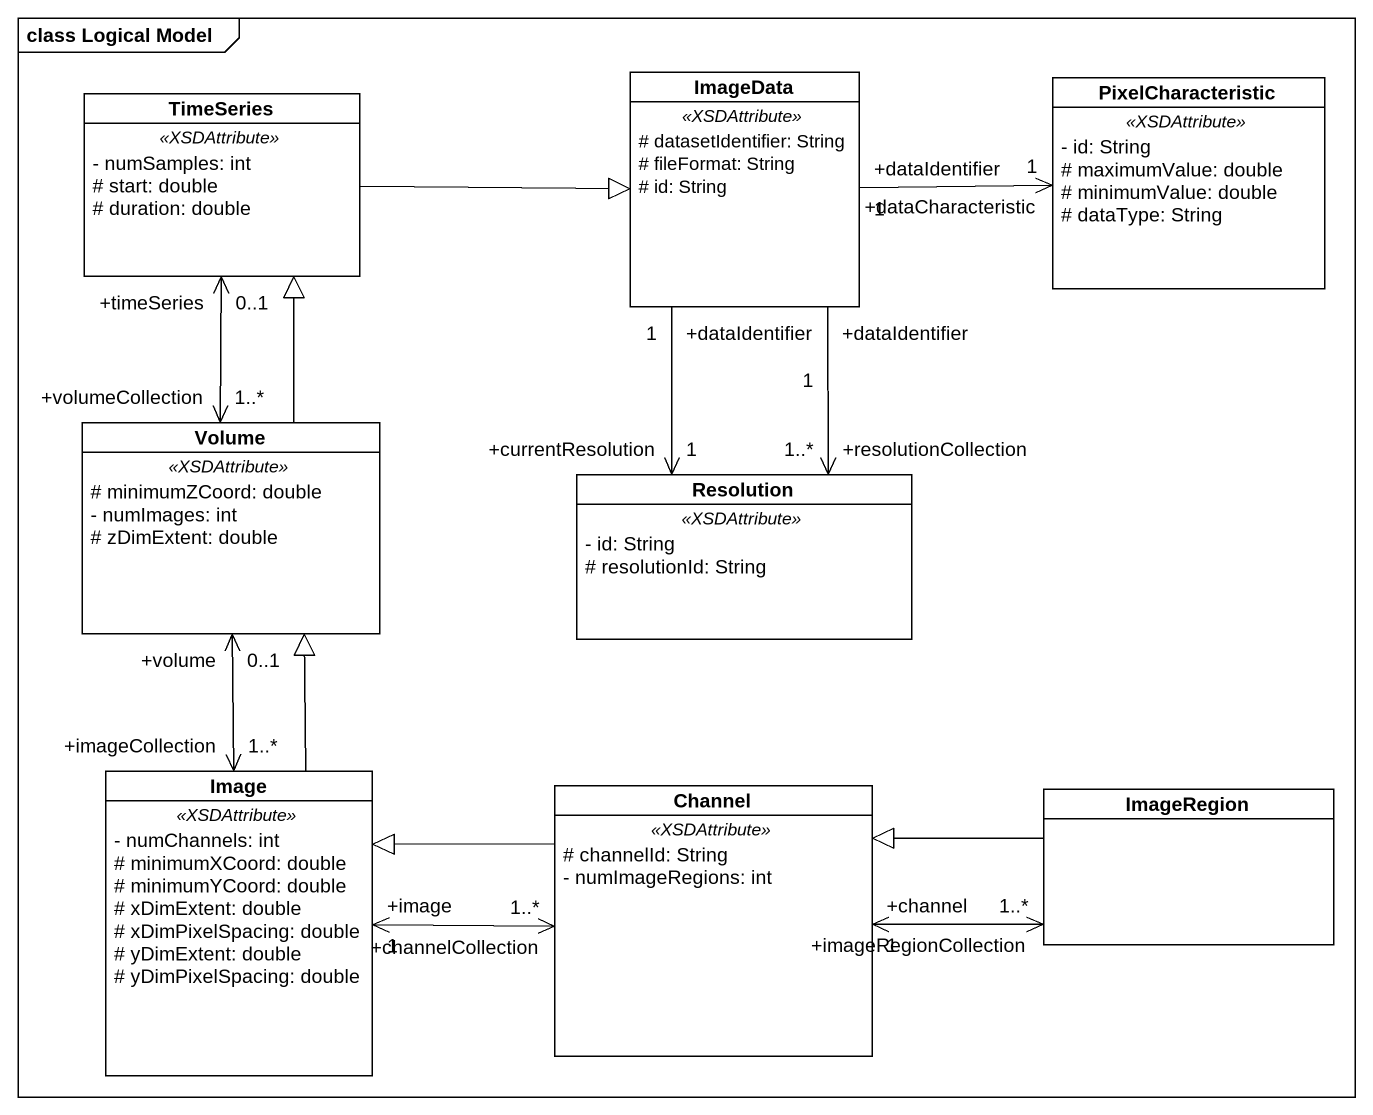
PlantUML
@startuml
mainframe class Logical Model
hide circle
hide empty members
skinparam classAttributeIconSize 0
class ImageData {
  .. <<XSDAttribute>> ..
  # datasetIdentifier: String
  # fileFormat: String
  # id: String
}
class PixelCharacteristic {
  .. <<XSDAttribute>> ..
  - id: String
  # maximumValue: double
  # minimumValue: double
  # dataType: String
}
class TimeSeries {
  .. <<XSDAttribute>> ..
  - numSamples: int
  # start: double
  # duration: double
}
class Volume {
  .. <<XSDAttribute>> ..
  # minimumZCoord: double
  - numImages: int
  # zDimExtent: double
}
class Resolution {
  .. <<XSDAttribute>> ..
  - id: String
  # resolutionId: String
}
class Image {
  .. <<XSDAttribute>> ..
  - numChannels: int
  # minimumXCoord: double
  # minimumYCoord: double
  # xDimExtent: double
  # xDimPixelSpacing: double
  # yDimExtent: double
  # yDimPixelSpacing: double
}
class Channel {
  .. <<XSDAttribute>> ..
  # channelId: String
  - numImageRegions: int
}
class ImageRegion
ImageData "+dataIdentifier\n1" -right-> "+dataCharacteristic\n1" PixelCharacteristic
ImageData "+dataIdentifier\n1" --> "+currentResolution\n1" Resolution
ImageData "+dataIdentifier\n1" --> "+resolutionCollection\n1..*" Resolution
TimeSeries -right-|> ImageData
TimeSeries "+timeSeries\n0..1" <--> "+volumeCollection\n1..*" Volume
Volume -up-|> TimeSeries
Volume "+volume\n0..1" <--> "+imageCollection\n1..*" Image
Image -up-|> Volume
Image "+image\n1" <-right-> "+channelCollection\n1..*" Channel
Channel -left-|> Image
Channel "+channel\n1" <-right-> "+imageRegionCollection\n1..*" ImageRegion
ImageRegion -left-|> Channel
@enduml
